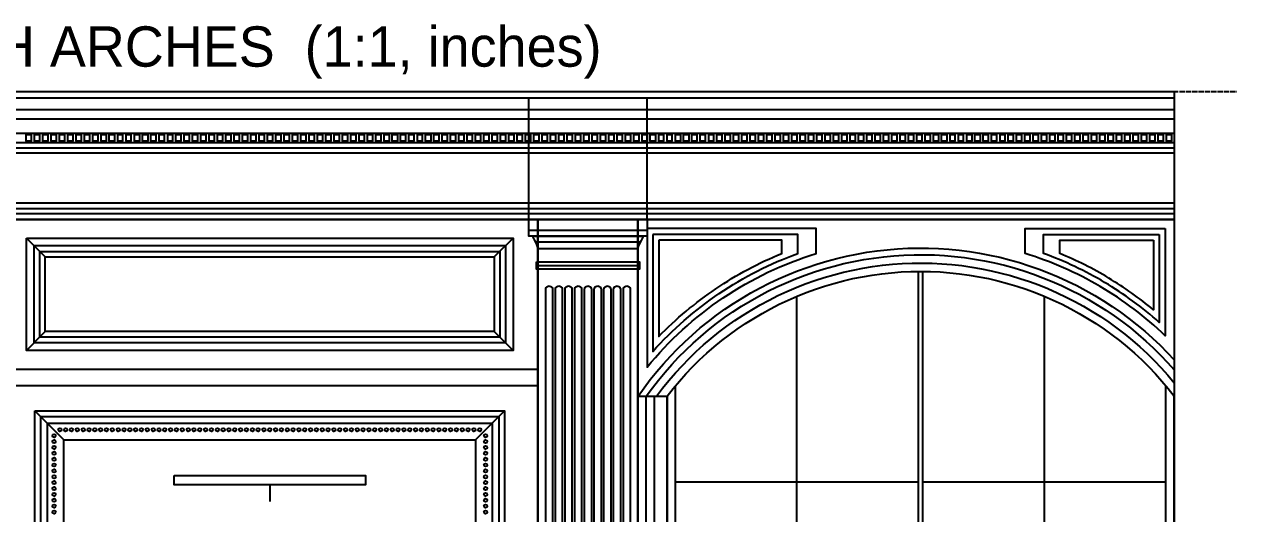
# Model space of a CAD drawing. Header units: inches. Extents: x 0 to 410, y -9 to 115.
# Drawn here: x 76.1 to 190.8, y 69.1 to 115.4 of the extents above; entities that cross this region are included whole.
import ezdxf

# ---------------------------------------------------------------- set-up
doc = ezdxf.new("R2010")
doc.units = ezdxf.units.IN
doc.header["$MEASUREMENT"] = 0
doc.linetypes.add('DASHED', pattern=[0.6, 0.5, -0.1])
doc.layers.add('Study wall elevation with arches', color=7, linetype='Continuous')

msp = doc.modelspace()

# ---------------------------------------------------------------- linework, layer by layer
at = {"layer": 'Study wall elevation with arches', "linetype": 'DASHED'}
msp.add_line((0, 109.02), (190.83, 109.02), dxfattribs=at)
at = {"layer": 'Study wall elevation with arches'}
for p, q in [((5.91, 108.43), (184.92, 108.43)), ((123.86, 96.93), (123.86, 108.43)), ((135.04, 96.93), (135.04, 108.43)), ((5.91, 107.32), (184.92, 107.32)), ((5.91, 106.46), (184.92, 106.46)), ((5.91, 105.08), (184.92, 105.08)), ((5.91, 104.21), (184.92, 104.21)), ((5.91, 103.7), (184.92, 103.7)), ((5.91, 103.23), (184.92, 103.23)), ((5.91, 98.5), (184.92, 98.5)), ((5.91, 97.95), (184.92, 97.95)), ((5.91, 97.48), (184.92, 97.48)), ((123.86, 95.91), (135.04, 95.91)), ((76.34, 95.16), (78.11, 93.39)), ((122.36, 95.16), (120.59, 93.39)), ((124.49, 94.8), (134.41, 94.8)), ((124.72, 94.17), (134.17, 94.17)), ((124.57, 92.56), (134.33, 92.56)), ((160.73, 29.8), (160.73, 92.01)), ((161.12, 29.8), (161.12, 92.01)), ((149.22, 29.8), (149.22, 89.66)), ((172.63, 29.8), (172.63, 89.66)), ((76.34, 84.53), (78.11, 86.3)), ((122.36, 84.53), (120.59, 86.3)), ((137.72, 29.8), (137.72, 81.18)), ((184.13, 29.8), (184.13, 81.18)), ((134.96, 29.02), (134.96, 80.2)), ((135.75, 29.02), (135.75, 80.2)), ((136.93, 29.02), (136.93, 80.2)), ((184.92, 29.02), (184.92, 80.2)), ((77.13, 78.82), (79.88, 76.06)), ((121.57, 78.82), (118.82, 76.06)), ((99.35, 71.81), (99.35, 70.24)), ((137.72, 72.09), (160.73, 72.09)), ((161.12, 72.09), (184.13, 72.09))]:
    msp.add_line(p, q, dxfattribs=at)
for points in [[(5.91, 109.02), (184.92, 109.02), (184.92, 96.93), (5.91, 96.93), (5.91, 109.02)], [(76.3, 104.96), (76.77, 104.96), (76.77, 104.33), (76.3, 104.33), (76.3, 104.96)], [(77.09, 104.96), (77.56, 104.96), (77.56, 104.33), (77.09, 104.33), (77.09, 104.96)], [(77.87, 104.96), (78.35, 104.96), (78.35, 104.33), (77.87, 104.33), (77.87, 104.96)], [(78.66, 104.96), (79.13, 104.96), (79.13, 104.33), (78.66, 104.33), (78.66, 104.96)], [(79.45, 104.96), (79.92, 104.96), (79.92, 104.33), (79.45, 104.33), (79.45, 104.96)], [(80.24, 104.96), (80.71, 104.96), (80.71, 104.33), (80.24, 104.33), (80.24, 104.96)], [(81.02, 104.96), (81.5, 104.96), (81.5, 104.33), (81.02, 104.33), (81.02, 104.96)], [(81.81, 104.96), (82.28, 104.96), (82.28, 104.33), (81.81, 104.33), (81.81, 104.96)], [(82.6, 104.96), (83.07, 104.96), (83.07, 104.33), (82.6, 104.33), (82.6, 104.96)], [(83.39, 104.96), (83.86, 104.96), (83.86, 104.33), (83.39, 104.33), (83.39, 104.96)], [(84.17, 104.96), (84.65, 104.96), (84.65, 104.33), (84.17, 104.33), (84.17, 104.96)], [(84.96, 104.96), (85.43, 104.96), (85.43, 104.33), (84.96, 104.33), (84.96, 104.96)], [(85.75, 104.96), (86.22, 104.96), (86.22, 104.33), (85.75, 104.33), (85.75, 104.96)], [(86.54, 104.96), (87.01, 104.96), (87.01, 104.33), (86.54, 104.33), (86.54, 104.96)], [(87.32, 104.96), (87.8, 104.96), (87.8, 104.33), (87.32, 104.33), (87.32, 104.96)], [(88.11, 104.96), (88.58, 104.96), (88.58, 104.33), (88.11, 104.33), (88.11, 104.96)], [(88.9, 104.96), (89.37, 104.96), (89.37, 104.33), (88.9, 104.33), (88.9, 104.96)], [(89.69, 104.96), (90.16, 104.96), (90.16, 104.33), (89.69, 104.33), (89.69, 104.96)], [(90.47, 104.96), (90.94, 104.96), (90.94, 104.33), (90.47, 104.33), (90.47, 104.96)], [(91.26, 104.96), (91.73, 104.96), (91.73, 104.33), (91.26, 104.33), (91.26, 104.96)], [(92.05, 104.96), (92.52, 104.96), (92.52, 104.33), (92.05, 104.33), (92.05, 104.96)], [(92.83, 104.96), (93.31, 104.96), (93.31, 104.33), (92.83, 104.33), (92.83, 104.96)], [(93.62, 104.96), (94.09, 104.96), (94.09, 104.33), (93.62, 104.33), (93.62, 104.96)], [(94.41, 104.96), (94.88, 104.96), (94.88, 104.33), (94.41, 104.33), (94.41, 104.96)], [(95.2, 104.96), (95.67, 104.96), (95.67, 104.33), (95.2, 104.33), (95.2, 104.96)], [(95.98, 104.96), (96.46, 104.96), (96.46, 104.33), (95.98, 104.33), (95.98, 104.96)], [(96.77, 104.96), (97.24, 104.96), (97.24, 104.33), (96.77, 104.33), (96.77, 104.96)], [(97.56, 104.96), (98.03, 104.96), (98.03, 104.33), (97.56, 104.33), (97.56, 104.96)], [(98.35, 104.96), (98.82, 104.96), (98.82, 104.33), (98.35, 104.33), (98.35, 104.96)], [(99.13, 104.96), (99.61, 104.96), (99.61, 104.33), (99.13, 104.33), (99.13, 104.96)], [(99.92, 104.96), (100.39, 104.96), (100.39, 104.33), (99.92, 104.33), (99.92, 104.96)], [(100.71, 104.96), (101.18, 104.96), (101.18, 104.33), (100.71, 104.33), (100.71, 104.96)], [(101.5, 104.96), (101.97, 104.96), (101.97, 104.33), (101.5, 104.33), (101.5, 104.96)], [(102.28, 104.96), (102.76, 104.96), (102.76, 104.33), (102.28, 104.33), (102.28, 104.96)], [(103.07, 104.96), (103.54, 104.96), (103.54, 104.33), (103.07, 104.33), (103.07, 104.96)], [(103.86, 104.96), (104.33, 104.96), (104.33, 104.33), (103.86, 104.33), (103.86, 104.96)], [(104.65, 104.96), (105.12, 104.96), (105.12, 104.33), (104.65, 104.33), (104.65, 104.96)], [(105.43, 104.96), (105.91, 104.96), (105.91, 104.33), (105.43, 104.33), (105.43, 104.96)], [(106.22, 104.96), (106.69, 104.96), (106.69, 104.33), (106.22, 104.33), (106.22, 104.96)], [(107.01, 104.96), (107.48, 104.96), (107.48, 104.33), (107.01, 104.33), (107.01, 104.96)], [(107.8, 104.96), (108.27, 104.96), (108.27, 104.33), (107.8, 104.33), (107.8, 104.96)], [(108.58, 104.96), (109.06, 104.96), (109.06, 104.33), (108.58, 104.33), (108.58, 104.96)], [(109.37, 104.96), (109.84, 104.96), (109.84, 104.33), (109.37, 104.33), (109.37, 104.96)], [(110.16, 104.96), (110.63, 104.96), (110.63, 104.33), (110.16, 104.33), (110.16, 104.96)], [(110.94, 104.96), (111.42, 104.96), (111.42, 104.33), (110.94, 104.33), (110.94, 104.96)], [(111.73, 104.96), (112.2, 104.96), (112.2, 104.33), (111.73, 104.33), (111.73, 104.96)], [(112.52, 104.96), (112.99, 104.96), (112.99, 104.33), (112.52, 104.33), (112.52, 104.96)], [(113.31, 104.96), (113.78, 104.96), (113.78, 104.33), (113.31, 104.33), (113.31, 104.96)], [(114.09, 104.96), (114.57, 104.96), (114.57, 104.33), (114.09, 104.33), (114.09, 104.96)], [(114.88, 104.96), (115.35, 104.96), (115.35, 104.33), (114.88, 104.33), (114.88, 104.96)], [(115.67, 104.96), (116.14, 104.96), (116.14, 104.33), (115.67, 104.33), (115.67, 104.96)], [(116.46, 104.96), (116.93, 104.96), (116.93, 104.33), (116.46, 104.33), (116.46, 104.96)], [(117.24, 104.96), (117.72, 104.96), (117.72, 104.33), (117.24, 104.33), (117.24, 104.96)], [(118.03, 104.96), (118.5, 104.96), (118.5, 104.33), (118.03, 104.33), (118.03, 104.96)], [(118.82, 104.96), (119.29, 104.96), (119.29, 104.33), (118.82, 104.33), (118.82, 104.96)], [(119.61, 104.96), (120.08, 104.96), (120.08, 104.33), (119.61, 104.33), (119.61, 104.96)], [(120.39, 104.96), (120.87, 104.96), (120.87, 104.33), (120.39, 104.33), (120.39, 104.96)], [(121.18, 104.96), (121.65, 104.96), (121.65, 104.33), (121.18, 104.33), (121.18, 104.96)], [(121.97, 104.96), (122.44, 104.96), (122.44, 104.33), (121.97, 104.33), (121.97, 104.96)], [(122.76, 104.96), (123.23, 104.96), (123.23, 104.33), (122.76, 104.33), (122.76, 104.96)], [(123.54, 104.96), (124.02, 104.96), (124.02, 104.33), (123.54, 104.33), (123.54, 104.96)], [(124.33, 104.96), (124.8, 104.96), (124.8, 104.33), (124.33, 104.33), (124.33, 104.96)], [(125.12, 104.96), (125.59, 104.96), (125.59, 104.33), (125.12, 104.33), (125.12, 104.96)], [(125.91, 104.96), (126.38, 104.96), (126.38, 104.33), (125.91, 104.33), (125.91, 104.96)], [(126.69, 104.96), (127.17, 104.96), (127.17, 104.33), (126.69, 104.33), (126.69, 104.96)], [(127.48, 104.96), (127.95, 104.96), (127.95, 104.33), (127.48, 104.33), (127.48, 104.96)], [(128.27, 104.96), (128.74, 104.96), (128.74, 104.33), (128.27, 104.33), (128.27, 104.96)], [(129.06, 104.96), (129.53, 104.96), (129.53, 104.33), (129.06, 104.33), (129.06, 104.96)], [(129.84, 104.96), (130.31, 104.96), (130.31, 104.33), (129.84, 104.33), (129.84, 104.96)], [(130.63, 104.96), (131.1, 104.96), (131.1, 104.33), (130.63, 104.33), (130.63, 104.96)], [(131.42, 104.96), (131.89, 104.96), (131.89, 104.33), (131.42, 104.33), (131.42, 104.96)], [(132.2, 104.96), (132.68, 104.96), (132.68, 104.33), (132.2, 104.33), (132.2, 104.96)], [(132.99, 104.96), (133.46, 104.96), (133.46, 104.33), (132.99, 104.33), (132.99, 104.96)], [(133.78, 104.96), (134.25, 104.96), (134.25, 104.33), (133.78, 104.33), (133.78, 104.96)], [(134.57, 104.96), (135.04, 104.96), (135.04, 104.33), (134.57, 104.33), (134.57, 104.96)], [(135.35, 104.96), (135.83, 104.96), (135.83, 104.33), (135.35, 104.33), (135.35, 104.96)], [(136.14, 104.96), (136.61, 104.96), (136.61, 104.33), (136.14, 104.33), (136.14, 104.96)], [(136.93, 104.96), (137.4, 104.96), (137.4, 104.33), (136.93, 104.33), (136.93, 104.96)], [(137.72, 104.96), (138.19, 104.96), (138.19, 104.33), (137.72, 104.33), (137.72, 104.96)], [(138.5, 104.96), (138.98, 104.96), (138.98, 104.33), (138.5, 104.33), (138.5, 104.96)], [(139.29, 104.96), (139.76, 104.96), (139.76, 104.33), (139.29, 104.33), (139.29, 104.96)], [(140.08, 104.96), (140.55, 104.96), (140.55, 104.33), (140.08, 104.33), (140.08, 104.96)], [(140.87, 104.96), (141.34, 104.96), (141.34, 104.33), (140.87, 104.33), (140.87, 104.96)], [(141.65, 104.96), (142.13, 104.96), (142.13, 104.33), (141.65, 104.33), (141.65, 104.96)], [(142.44, 104.96), (142.91, 104.96), (142.91, 104.33), (142.44, 104.33), (142.44, 104.96)], [(143.23, 104.96), (143.7, 104.96), (143.7, 104.33), (143.23, 104.33), (143.23, 104.96)], [(144.02, 104.96), (144.49, 104.96), (144.49, 104.33), (144.02, 104.33), (144.02, 104.96)], [(144.8, 104.96), (145.28, 104.96), (145.28, 104.33), (144.8, 104.33), (144.8, 104.96)], [(145.59, 104.96), (146.06, 104.96), (146.06, 104.33), (145.59, 104.33), (145.59, 104.96)], [(146.38, 104.96), (146.85, 104.96), (146.85, 104.33), (146.38, 104.33), (146.38, 104.96)], [(147.17, 104.96), (147.64, 104.96), (147.64, 104.33), (147.17, 104.33), (147.17, 104.96)], [(147.95, 104.96), (148.43, 104.96), (148.43, 104.33), (147.95, 104.33), (147.95, 104.96)], [(148.74, 104.96), (149.21, 104.96), (149.21, 104.33), (148.74, 104.33), (148.74, 104.96)], [(149.53, 104.96), (150, 104.96), (150, 104.33), (149.53, 104.33), (149.53, 104.96)], [(150.31, 104.96), (150.79, 104.96), (150.79, 104.33), (150.31, 104.33), (150.31, 104.96)], [(151.1, 104.96), (151.57, 104.96), (151.57, 104.33), (151.1, 104.33), (151.1, 104.96)], [(151.89, 104.96), (152.36, 104.96), (152.36, 104.33), (151.89, 104.33), (151.89, 104.96)], [(152.68, 104.96), (153.15, 104.96), (153.15, 104.33), (152.68, 104.33), (152.68, 104.96)], [(153.46, 104.96), (153.94, 104.96), (153.94, 104.33), (153.46, 104.33), (153.46, 104.96)], [(154.25, 104.96), (154.72, 104.96), (154.72, 104.33), (154.25, 104.33), (154.25, 104.96)], [(155.04, 104.96), (155.51, 104.96), (155.51, 104.33), (155.04, 104.33), (155.04, 104.96)], [(155.83, 104.96), (156.3, 104.96), (156.3, 104.33), (155.83, 104.33), (155.83, 104.96)], [(156.61, 104.96), (157.09, 104.96), (157.09, 104.33), (156.61, 104.33), (156.61, 104.96)], [(157.4, 104.96), (157.87, 104.96), (157.87, 104.33), (157.4, 104.33), (157.4, 104.96)], [(158.19, 104.96), (158.66, 104.96), (158.66, 104.33), (158.19, 104.33), (158.19, 104.96)], [(158.98, 104.96), (159.45, 104.96), (159.45, 104.33), (158.98, 104.33), (158.98, 104.96)], [(159.76, 104.96), (160.24, 104.96), (160.24, 104.33), (159.76, 104.33), (159.76, 104.96)], [(160.55, 104.96), (161.02, 104.96), (161.02, 104.33), (160.55, 104.33), (160.55, 104.96)], [(161.34, 104.96), (161.81, 104.96), (161.81, 104.33), (161.34, 104.33), (161.34, 104.96)], [(162.13, 104.96), (162.6, 104.96), (162.6, 104.33), (162.13, 104.33), (162.13, 104.96)], [(162.91, 104.96), (163.39, 104.96), (163.39, 104.33), (162.91, 104.33), (162.91, 104.96)], [(163.7, 104.96), (164.17, 104.96), (164.17, 104.33), (163.7, 104.33), (163.7, 104.96)], [(164.49, 104.96), (164.96, 104.96), (164.96, 104.33), (164.49, 104.33), (164.49, 104.96)], [(165.28, 104.96), (165.75, 104.96), (165.75, 104.33), (165.28, 104.33), (165.28, 104.96)], [(166.06, 104.96), (166.54, 104.96), (166.54, 104.33), (166.06, 104.33), (166.06, 104.96)], [(166.85, 104.96), (167.32, 104.96), (167.32, 104.33), (166.85, 104.33), (166.85, 104.96)], [(167.64, 104.96), (168.11, 104.96), (168.11, 104.33), (167.64, 104.33), (167.64, 104.96)], [(168.43, 104.96), (168.9, 104.96), (168.9, 104.33), (168.43, 104.33), (168.43, 104.96)], [(169.21, 104.96), (169.69, 104.96), (169.69, 104.33), (169.21, 104.33), (169.21, 104.96)], [(170, 104.96), (170.47, 104.96), (170.47, 104.33), (170, 104.33), (170, 104.96)], [(170.79, 104.96), (171.26, 104.96), (171.26, 104.33), (170.79, 104.33), (170.79, 104.96)], [(171.57, 104.96), (172.05, 104.96), (172.05, 104.33), (171.57, 104.33), (171.57, 104.96)], [(172.36, 104.96), (172.83, 104.96), (172.83, 104.33), (172.36, 104.33), (172.36, 104.96)], [(173.15, 104.96), (173.62, 104.96), (173.62, 104.33), (173.15, 104.33), (173.15, 104.96)], [(173.94, 104.96), (174.41, 104.96), (174.41, 104.33), (173.94, 104.33), (173.94, 104.96)], [(174.72, 104.96), (175.2, 104.96), (175.2, 104.33), (174.72, 104.33), (174.72, 104.96)], [(175.51, 104.96), (175.98, 104.96), (175.98, 104.33), (175.51, 104.33), (175.51, 104.96)], [(176.3, 104.96), (176.77, 104.96), (176.77, 104.33), (176.3, 104.33), (176.3, 104.96)], [(177.09, 104.96), (177.56, 104.96), (177.56, 104.33), (177.09, 104.33), (177.09, 104.96)], [(177.87, 104.96), (178.35, 104.96), (178.35, 104.33), (177.87, 104.33), (177.87, 104.96)], [(178.66, 104.96), (179.13, 104.96), (179.13, 104.33), (178.66, 104.33), (178.66, 104.96)], [(179.45, 104.96), (179.92, 104.96), (179.92, 104.33), (179.45, 104.33), (179.45, 104.96)], [(180.24, 104.96), (180.71, 104.96), (180.71, 104.33), (180.24, 104.33), (180.24, 104.96)], [(181.02, 104.96), (181.5, 104.96), (181.5, 104.33), (181.02, 104.33), (181.02, 104.96)], [(181.81, 104.96), (182.28, 104.96), (182.28, 104.33), (181.81, 104.33), (181.81, 104.96)], [(182.6, 104.96), (183.07, 104.96), (183.07, 104.33), (182.6, 104.33), (182.6, 104.96)], [(183.39, 104.96), (183.86, 104.96), (183.86, 104.33), (183.39, 104.33), (183.39, 104.96)], [(184.17, 104.96), (184.65, 104.96), (184.65, 104.33), (184.17, 104.33), (184.17, 104.96)], [(73.98, 96.93), (124.72, 96.93), (124.72, 27.01), (73.98, 27.01), (73.98, 96.93)], [(123.86, 96.93), (135.04, 96.93), (135.04, 95.35), (123.86, 95.35), (123.86, 96.93)], [(124.72, 96.93), (134.17, 96.93), (134.17, 27.01), (124.72, 27.01), (124.72, 96.93)], [(134.17, 96.93), (184.92, 96.93), (184.92, 27.01), (134.17, 27.01), (134.17, 96.93)], [(124.25, 95.35), (134.65, 95.35)], [(135.04, 96.06), (135.04, 82.94), (135.04, 82.94), (135.43, 83.41), (135.83, 83.87), (136.24, 84.33), (136.66, 84.78), (137.08, 85.21), (137.51, 85.65), (137.95, 86.07), (138.4, 86.48), (138.86, 86.89), (139.32, 87.29), (139.79, 87.68), (140.27, 88.06), (140.75, 88.43), (141.24, 88.8), (141.74, 89.15), (142.24, 89.5), (142.75, 89.83), (143.27, 90.16), (143.79, 90.48), (144.32, 90.79), (144.85, 91.09), (145.39, 91.37), (145.93, 91.65), (146.48, 91.92), (147.04, 92.18), (147.59, 92.43), (148.16, 92.67), (148.72, 92.89), (149.3, 93.11), (149.87, 93.32), (150.45, 93.51), (151.03, 93.7), (151.03, 96.06), (135.04, 96.06)], [(135.59, 95.51), (135.59, 84.43), (135.59, 84.43), (135.94, 84.82), (136.3, 85.2), (136.66, 85.58), (137.03, 85.95), (137.41, 86.31), (137.79, 86.67), (138.17, 87.02), (138.56, 87.37), (138.96, 87.71), (139.36, 88.04), (139.77, 88.37), (140.18, 88.69), (140.6, 89.01), (141.02, 89.32), (141.44, 89.62), (141.87, 89.91), (142.31, 90.2), (142.75, 90.49), (143.19, 90.76), (143.64, 91.03), (144.09, 91.29), (144.55, 91.55), (145.01, 91.79), (145.47, 92.04), (145.94, 92.27), (146.41, 92.5), (146.88, 92.71), (147.36, 92.93), (147.84, 93.13), (148.33, 93.33), (148.81, 93.52), (149.3, 93.7), (149.3, 95.51), (135.59, 95.51)], [(184.06, 96.06), (184.06, 85.92), (184.06, 85.92), (183.7, 86.25), (183.35, 86.58), (182.98, 86.9), (182.62, 87.22), (182.25, 87.53), (181.87, 87.83), (181.49, 88.13), (181.11, 88.43), (180.72, 88.72), (180.33, 89), (179.93, 89.28), (179.53, 89.55), (179.13, 89.82), (178.72, 90.08), (178.31, 90.33), (177.89, 90.58), (177.47, 90.82), (177.05, 91.06), (176.62, 91.29), (176.19, 91.51), (175.76, 91.73), (175.33, 91.94), (174.89, 92.15), (174.45, 92.34), (174, 92.54), (173.55, 92.72), (173.1, 92.9), (172.65, 93.08), (172.2, 93.24), (171.74, 93.4), (171.28, 93.55), (170.82, 93.7), (170.82, 96.06), (184.06, 96.06)], [(183.5, 95.51), (183.5, 87.18), (183.5, 87.18), (183.2, 87.44), (182.9, 87.7), (182.59, 87.96), (182.28, 88.21), (181.97, 88.46), (181.65, 88.71), (181.33, 88.95), (181.01, 89.19), (180.68, 89.42), (180.36, 89.65), (180.03, 89.88), (179.69, 90.1), (179.36, 90.32), (179.02, 90.54), (178.68, 90.75), (178.33, 90.96), (177.99, 91.16), (177.64, 91.36), (177.29, 91.55), (176.94, 91.74), (176.58, 91.93), (176.23, 92.11), (175.87, 92.29), (175.51, 92.46), (175.14, 92.63), (174.78, 92.8), (174.41, 92.96), (174.04, 93.12), (173.67, 93.27), (173.3, 93.42), (172.92, 93.56), (172.55, 93.7), (172.55, 95.51), (183.5, 95.51)], [(76.34, 95.16), (122.36, 95.16), (122.36, 84.53), (76.34, 84.53), (76.34, 95.16)], [(77.05, 94.45), (121.65, 94.45), (121.65, 85.24), (77.05, 85.24), (77.05, 94.45)], [(134.2, 80.2), (134.77, 80.99), (135.35, 81.76), (135.97, 82.52), (136.6, 83.26), (137.26, 83.98), (137.93, 84.68), (138.63, 85.35), (139.35, 86.01), (140.08, 86.65), (140.84, 87.26), (141.61, 87.85), (142.41, 88.42), (143.21, 88.96), (144.04, 89.48), (144.87, 89.97), (145.73, 90.44), (146.59, 90.88), (147.47, 91.3), (148.37, 91.69), (149.27, 92.05), (150.18, 92.38), (151.1, 92.69), (152.04, 92.97), (152.98, 93.23), (153.92, 93.45), (154.88, 93.64), (155.84, 93.81), (156.8, 93.95), (157.76, 94.06), (158.73, 94.14), (159.71, 94.19), (160.68, 94.21), (161.65, 94.2), (162.62, 94.17), (163.59, 94.1), (164.56, 94.01), (165.53, 93.88), (166.49, 93.73), (167.45, 93.55), (168.4, 93.34), (169.34, 93.1), (170.28, 92.84), (171.2, 92.54), (172.12, 92.22), (173.03, 91.87), (173.93, 91.5), (174.81, 91.09), (175.69, 90.67), (176.55, 90.21), (177.39, 89.73), (178.22, 89.22), (179.04, 88.69), (179.84, 88.14), (180.62, 87.56), (181.39, 86.96), (182.13, 86.34), (182.86, 85.69), (183.57, 85.02), (184.25, 84.33), (184.92, 83.62)], [(136.14, 94.96), (136.14, 85.83), (136.14, 85.83), (136.45, 86.15), (136.77, 86.46), (137.08, 86.76), (137.41, 87.07), (137.73, 87.37), (138.06, 87.66), (138.4, 87.95), (138.73, 88.24), (139.07, 88.52), (139.42, 88.79), (139.76, 89.07), (140.12, 89.34), (140.47, 89.6), (140.83, 89.86), (141.19, 90.11), (141.55, 90.36), (141.92, 90.61), (142.29, 90.85), (142.67, 91.09), (143.04, 91.32), (143.42, 91.54), (143.81, 91.76), (144.19, 91.98), (144.58, 92.19), (144.97, 92.4), (145.36, 92.6), (145.76, 92.8), (146.16, 92.99), (146.56, 93.17), (146.96, 93.35), (147.37, 93.53), (147.78, 93.7), (147.78, 94.96), (136.14, 94.96)], [(182.95, 94.96), (182.95, 88.37), (182.95, 88.37), (182.7, 88.58), (182.45, 88.78), (182.19, 88.98), (181.94, 89.18), (181.68, 89.38), (181.42, 89.57), (181.15, 89.76), (180.89, 89.95), (180.62, 90.14), (180.36, 90.32), (180.09, 90.5), (179.82, 90.68), (179.54, 90.86), (179.27, 91.03), (178.99, 91.2), (178.71, 91.37), (178.44, 91.54), (178.15, 91.7), (177.87, 91.86), (177.59, 92.02), (177.3, 92.17), (177.02, 92.33), (176.73, 92.48), (176.44, 92.62), (176.15, 92.77), (175.86, 92.91), (175.56, 93.05), (175.27, 93.18), (174.97, 93.32), (174.67, 93.45), (174.37, 93.58), (174.08, 93.7), (174.08, 94.96), (182.95, 94.96)], [(77.6, 93.9), (121.1, 93.9), (121.1, 85.79), (77.6, 85.79), (77.6, 93.9)], [(78.11, 93.39), (120.59, 93.39), (120.59, 86.3), (78.11, 86.3), (78.11, 93.39)], [(124.57, 92.91), (134.33, 92.91), (134.33, 92.2), (124.57, 92.2), (124.57, 92.91)], [(134.97, 80.2), (135.54, 80.97), (136.13, 81.72), (136.74, 82.46), (137.38, 83.18), (138.03, 83.88), (138.71, 84.56), (139.41, 85.21), (140.12, 85.85), (140.86, 86.47), (141.61, 87.06), (142.38, 87.63), (143.17, 88.18), (143.97, 88.7), (144.79, 89.19), (145.63, 89.67), (146.47, 90.12), (147.33, 90.54), (148.21, 90.93), (149.09, 91.3), (149.99, 91.65), (150.89, 91.96), (151.8, 92.25), (152.73, 92.51), (153.66, 92.74), (154.59, 92.95), (155.54, 93.12), (156.48, 93.27), (157.43, 93.39), (158.39, 93.48), (159.34, 93.54), (160.3, 93.58), (161.26, 93.58), (162.22, 93.56), (163.18, 93.5), (164.13, 93.42), (165.08, 93.31), (166.03, 93.17), (166.97, 93), (167.91, 92.81), (168.84, 92.58), (169.77, 92.33), (170.69, 92.05), (171.59, 91.74), (172.49, 91.41), (173.38, 91.05), (174.26, 90.66), (175.12, 90.24), (175.97, 89.81), (176.81, 89.34), (177.63, 88.85), (178.44, 88.33), (179.23, 87.8), (180.01, 87.23), (180.77, 86.65), (181.51, 86.04), (182.23, 85.41), (182.93, 84.76), (183.62, 84.08), (184.28, 83.39), (184.92, 82.68)], [(135.94, 80.2), (136.51, 80.94), (137.11, 81.67), (137.72, 82.39), (138.36, 83.08), (139.01, 83.75), (139.69, 84.41), (140.39, 85.04), (141.1, 85.65), (141.84, 86.24), (142.59, 86.81), (143.35, 87.35), (144.14, 87.87), (144.94, 88.37), (145.75, 88.84), (146.58, 89.28), (147.42, 89.71), (148.27, 90.1), (149.14, 90.47), (150.01, 90.82), (150.9, 91.13), (151.79, 91.42), (152.7, 91.69), (153.61, 91.92), (154.53, 92.13), (155.45, 92.31), (156.38, 92.46), (157.31, 92.58), (158.25, 92.68), (159.18, 92.75), (160.12, 92.79), (161.06, 92.79), (162, 92.78), (162.94, 92.73), (163.88, 92.65), (164.82, 92.55), (165.75, 92.42), (166.67, 92.26), (167.6, 92.07), (168.51, 91.85), (169.42, 91.61), (170.32, 91.34), (171.21, 91.04), (172.1, 90.72), (172.97, 90.37), (173.83, 89.99), (174.68, 89.58), (175.52, 89.16), (176.34, 88.7), (177.15, 88.22), (177.95, 87.72), (178.72, 87.19), (179.49, 86.64), (180.23, 86.07), (180.96, 85.47), (181.67, 84.85), (182.36, 84.22), (183.03, 83.56), (183.68, 82.88), (184.31, 82.18), (184.92, 81.46)], [(136.93, 80.2), (137.5, 80.92), (138.1, 81.63), (138.72, 82.31), (139.35, 82.98), (140.01, 83.63), (140.69, 84.25), (141.39, 84.86), (142.1, 85.45), (142.83, 86.01), (143.58, 86.55), (144.35, 87.07), (145.13, 87.56), (145.92, 88.03), (146.73, 88.47), (147.55, 88.9), (148.39, 89.29), (149.23, 89.66), (150.09, 90), (150.96, 90.32), (151.83, 90.61), (152.72, 90.87), (153.61, 91.11), (154.51, 91.32), (155.42, 91.5), (156.33, 91.66), (157.24, 91.78), (158.16, 91.88), (159.08, 91.95), (160, 91.99), (160.93, 92.01), (161.85, 91.99), (162.77, 91.95), (163.69, 91.88), (164.61, 91.78), (165.52, 91.66), (166.43, 91.5), (167.34, 91.32), (168.24, 91.11), (169.13, 90.87), (170.02, 90.61), (170.89, 90.32), (171.76, 90), (172.62, 89.66), (173.46, 89.29), (174.3, 88.9), (175.12, 88.47), (175.93, 88.03), (176.72, 87.56), (177.5, 87.07), (178.27, 86.55), (179.02, 86.01), (179.75, 85.45), (180.46, 84.86), (181.16, 84.25), (181.84, 83.63), (182.5, 82.98), (183.13, 82.31), (183.75, 81.63), (184.35, 80.92), (184.92, 80.2)], [(125.77, 90.63), (125.77, 90.63)], [(126.69, 90.63), (126.69, 90.63)], [(127.61, 90.63), (127.61, 90.63)], [(128.53, 90.63), (128.53, 90.63)], [(129.45, 90.63), (129.45, 90.63)], [(130.37, 90.63), (130.37, 90.63)], [(131.29, 90.63), (131.29, 90.63)], [(132.2, 90.63), (132.2, 90.63)], [(133.12, 90.63), (133.12, 90.63)], [(125.45, 31.46), (125.45, 90.31)], [(126.1, 90.31), (126.1, 31.46)], [(126.37, 31.46), (126.37, 90.31)], [(127.01, 90.31), (127.01, 31.46)], [(127.29, 31.46), (127.29, 90.31)], [(127.93, 90.31), (127.93, 31.46)], [(128.21, 31.46), (128.21, 90.31)], [(128.85, 90.31), (128.85, 31.46)], [(129.13, 31.46), (129.13, 90.31)], [(129.77, 90.31), (129.77, 31.46)], [(130.05, 31.46), (130.05, 90.31)], [(130.69, 90.31), (130.69, 31.46)], [(130.96, 31.46), (130.96, 90.31)], [(131.61, 90.31), (131.61, 31.46)], [(131.88, 31.46), (131.88, 90.31)], [(132.53, 90.31), (132.53, 31.46)], [(132.8, 31.46), (132.8, 90.31)], [(133.44, 90.31), (133.44, 31.46)], [(73.98, 82.76), (124.72, 82.76), (124.72, 81.18), (73.98, 81.18), (73.98, 82.76)], [(134.17, 80.2), (136.93, 80.2), (136.93, 29.02), (134.17, 29.02), (134.17, 80.2)], [(77.13, 78.82), (121.57, 78.82), (121.57, 34.09), (77.13, 34.09), (77.13, 78.82)], [(77.68, 78.27), (121.02, 78.27), (121.02, 34.65), (77.68, 34.65), (77.68, 78.27)], [(78.31, 77.64), (120.39, 77.64), (120.39, 35.28), (78.31, 35.28), (78.31, 77.64)], [(79.88, 76.06), (118.82, 76.06), (118.82, 36.85), (79.88, 36.85), (79.88, 76.06)], [(90.3, 72.68), (108.41, 72.68), (108.41, 71.81), (90.3, 71.81), (90.3, 72.68)]]:
    msp.add_lwpolyline(points, dxfattribs=at)
for centre in [(79.49, 77.01), (80.04, 77.01), (80.59, 77.01), (81.14, 77.01), (81.7, 77.01), (82.25, 77.01), (82.8, 77.01), (83.35, 77.01), (83.9, 77.01), (84.45, 77.01), (85.01, 77.01), (85.56, 77.01), (86.11, 77.01), (86.66, 77.01), (87.21, 77.01), (87.76, 77.01), (88.32, 77.01), (88.87, 77.01), (89.42, 77.01), (89.97, 77.01), (90.52, 77.01), (91.07, 77.01), (91.63, 77.01), (92.18, 77.01), (92.73, 77.01), (93.28, 77.01), (93.83, 77.01), (94.39, 77.01), (94.94, 77.01), (95.49, 77.01), (96.04, 77.01), (96.59, 77.01), (97.14, 77.01), (97.7, 77.01), (98.25, 77.01), (98.8, 77.01), (99.35, 77.01), (99.9, 77.01), (100.45, 77.01), (101.01, 77.01), (101.56, 77.01), (102.11, 77.01), (102.66, 77.01), (103.21, 77.01), (103.76, 77.01), (104.32, 77.01), (104.87, 77.01), (105.42, 77.01), (105.97, 77.01), (106.52, 77.01), (107.07, 77.01), (107.63, 77.01), (108.18, 77.01), (108.73, 77.01), (109.28, 77.01), (109.83, 77.01), (110.38, 77.01), (110.94, 77.01), (111.49, 77.01), (112.04, 77.01), (112.59, 77.01), (113.14, 77.01), (113.69, 77.01), (114.25, 77.01), (114.8, 77.01), (115.35, 77.01), (115.9, 77.01), (116.45, 77.01), (117.01, 77.01), (117.56, 77.01), (118.11, 77.01), (118.66, 77.01), (119.21, 77.01), (78.94, 76.45), (78.94, 75.9), (119.76, 76.45), (119.76, 75.9), (78.94, 75.34), (78.94, 74.79), (119.76, 75.34), (119.76, 74.79), (78.94, 74.23), (78.94, 73.68), (119.76, 74.23), (119.76, 73.68), (78.94, 73.12), (78.94, 72.56), (119.76, 73.12), (119.76, 72.56), (78.94, 72.01), (78.94, 71.45), (119.76, 72.01), (119.76, 71.45), (78.94, 70.9), (78.94, 70.34), (119.76, 70.9), (119.76, 70.34), (78.94, 69.79), (78.94, 69.23), (119.76, 69.79), (119.76, 69.23)]:
    msp.add_circle(centre, 0.157, dxfattribs=at)
for points in [[(124.72, 94.17), (124.65, 94.72), (124.25, 95.04), (124.25, 95.35)], [(134.65, 95.35), (134.65, 95.04), (134.25, 94.72), (134.17, 94.17)]]:
    msp.add_open_spline(points, degree=3, dxfattribs=at)
for points in [[(125.45, 90.31), (125.45, 90.36), (125.47, 90.42), (125.5, 90.47), (125.52, 90.52), (125.56, 90.56), (125.61, 90.59), (125.66, 90.62), (125.72, 90.63), (125.77, 90.63)], [(125.77, 90.63), (125.83, 90.63), (125.89, 90.62), (125.93, 90.59), (125.98, 90.56), (126.02, 90.52), (126.05, 90.47), (126.08, 90.42), (126.1, 90.36), (126.1, 90.31)], [(126.37, 90.31), (126.37, 90.36), (126.39, 90.42), (126.41, 90.47), (126.44, 90.52), (126.48, 90.56), (126.53, 90.59), (126.58, 90.62), (126.64, 90.63), (126.69, 90.63)], [(126.69, 90.63), (126.75, 90.63), (126.8, 90.62), (126.85, 90.59), (126.9, 90.56), (126.94, 90.52), (126.97, 90.47), (127, 90.42), (127.01, 90.36), (127.01, 90.31)], [(127.29, 90.31), (127.29, 90.36), (127.31, 90.42), (127.33, 90.47), (127.36, 90.52), (127.4, 90.56), (127.45, 90.59), (127.5, 90.62), (127.56, 90.63), (127.61, 90.63)], [(127.61, 90.63), (127.67, 90.63), (127.72, 90.62), (127.77, 90.59), (127.82, 90.56), (127.86, 90.52), (127.89, 90.47), (127.92, 90.42), (127.93, 90.36), (127.93, 90.31)], [(128.21, 90.31), (128.21, 90.36), (128.22, 90.42), (128.25, 90.47), (128.28, 90.52), (128.32, 90.56), (128.37, 90.59), (128.42, 90.62), (128.47, 90.63), (128.53, 90.63)], [(128.53, 90.63), (128.59, 90.63), (128.64, 90.62), (128.69, 90.59), (128.74, 90.56), (128.78, 90.52), (128.81, 90.47), (128.84, 90.42), (128.85, 90.36), (128.85, 90.31)], [(129.13, 90.31), (129.13, 90.36), (129.14, 90.42), (129.17, 90.47), (129.2, 90.52), (129.24, 90.56), (129.29, 90.59), (129.34, 90.62), (129.39, 90.63), (129.45, 90.63)], [(129.45, 90.63), (129.51, 90.63), (129.56, 90.62), (129.61, 90.59), (129.66, 90.56), (129.7, 90.52), (129.73, 90.47), (129.76, 90.42), (129.77, 90.36), (129.77, 90.31)], [(130.05, 90.31), (130.05, 90.36), (130.06, 90.42), (130.09, 90.47), (130.12, 90.52), (130.16, 90.56), (130.21, 90.59), (130.26, 90.62), (130.31, 90.63), (130.37, 90.63)], [(130.37, 90.63), (130.42, 90.63), (130.48, 90.62), (130.53, 90.59), (130.58, 90.56), (130.62, 90.52), (130.65, 90.47), (130.67, 90.42), (130.69, 90.36), (130.69, 90.31)], [(130.96, 90.31), (130.96, 90.36), (130.98, 90.42), (131.01, 90.47), (131.04, 90.52), (131.08, 90.56), (131.13, 90.59), (131.17, 90.62), (131.23, 90.63), (131.29, 90.63)], [(131.29, 90.63), (131.34, 90.63), (131.4, 90.62), (131.45, 90.59), (131.5, 90.56), (131.54, 90.52), (131.56, 90.47), (131.59, 90.42), (131.61, 90.36), (131.61, 90.31)], [(131.88, 90.31), (131.88, 90.36), (131.9, 90.42), (131.93, 90.47), (131.95, 90.52), (131.99, 90.56), (132.04, 90.59), (132.09, 90.62), (132.15, 90.63), (132.2, 90.63)], [(132.2, 90.63), (132.26, 90.63), (132.32, 90.62), (132.37, 90.59), (132.41, 90.56), (132.45, 90.52), (132.48, 90.47), (132.51, 90.42), (132.53, 90.36), (132.53, 90.31)], [(132.8, 90.31), (132.8, 90.36), (132.82, 90.42), (132.85, 90.47), (132.87, 90.52), (132.91, 90.56), (132.96, 90.59), (133.01, 90.62), (133.07, 90.63), (133.12, 90.63)], [(133.12, 90.63), (133.18, 90.63), (133.24, 90.62), (133.28, 90.59), (133.33, 90.56), (133.37, 90.52), (133.4, 90.47), (133.43, 90.42), (133.44, 90.36), (133.44, 90.31)]]:
    msp.add_open_spline(points, degree=3, knots=[0, 0, 0, 0, 1, 1, 1, 2, 2, 2, 3, 3, 3, 3], dxfattribs=at)

# ---------------------------------------------------------------- texts
at = {"layer": 'LABELS'}
msp.add_text('STUDY WALL ELEVATION WITH ARCHES  (1:1, inches)', height=3.8165, dxfattribs=at).set_placement((0, 111.38))

doc.saveas('drawing.dxf')
